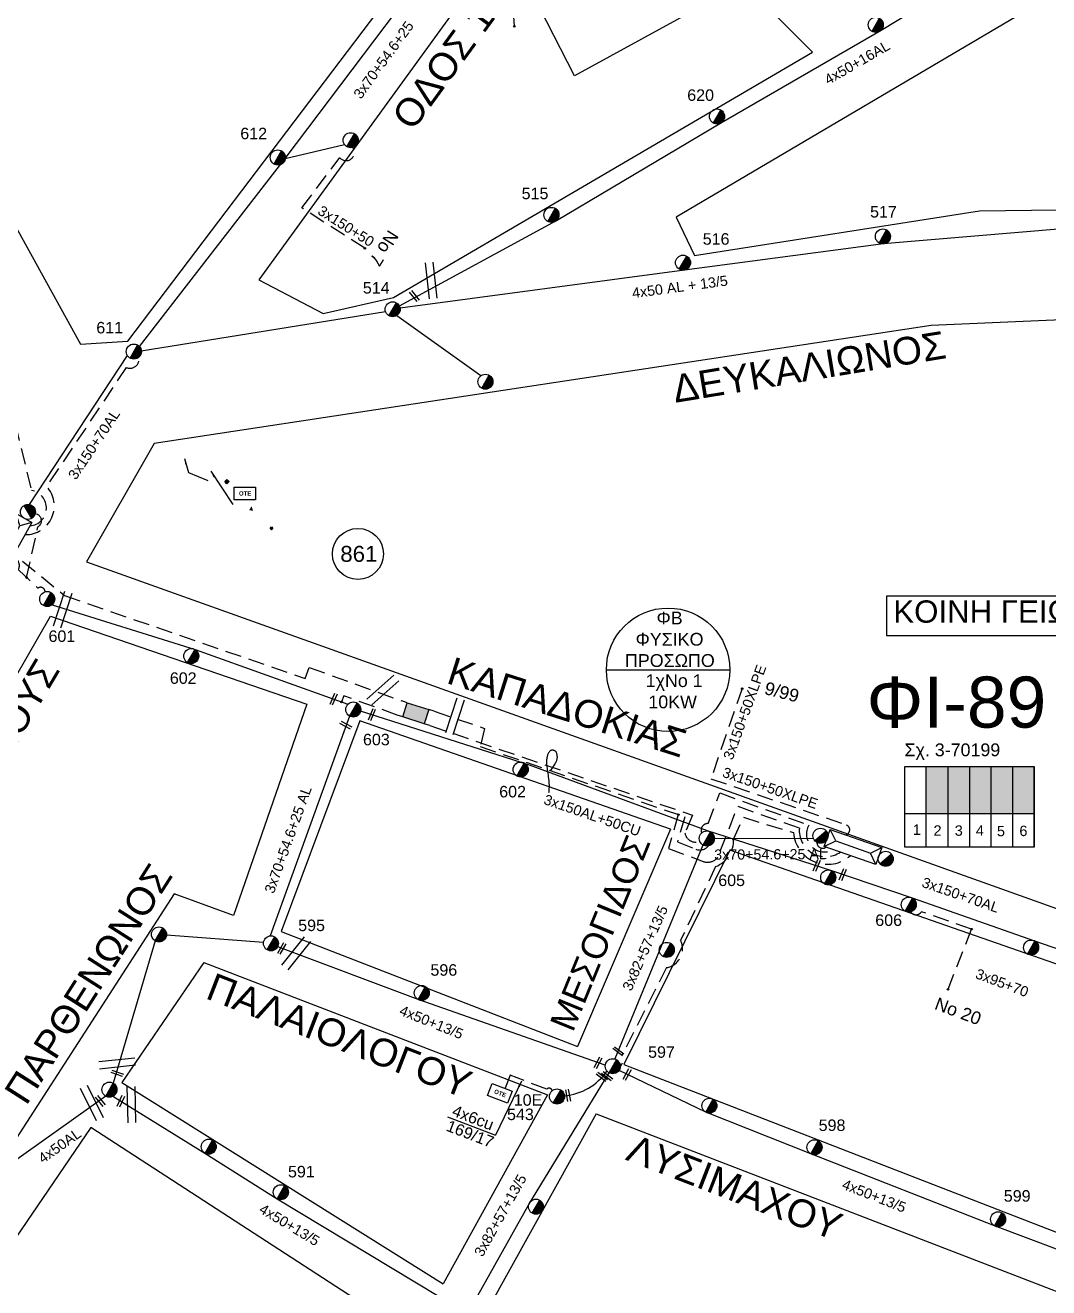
# Model space of a CAD drawing. Header units: millimetres. Extents: x 1421 to 7547, y 822 to 1863.
# Drawn here: x 7033.7 to 7194.1, y 1110.9 to 1308.7 of the extents above; entities that cross this region are included whole.
import ezdxf
from ezdxf.enums import TextEntityAlignment as Align

# ---------------------------------------------------------------- set-up
doc = ezdxf.new("R2010")
doc.units = ezdxf.units.MM
doc.linetypes.add('DASHED', pattern=[19.05, 12.7, -6.35])
doc.layers.get('0').update_dxf_attribs({"lineweight": 30})
for name, color, linetype, lineweight in [('2x13', 7, 'Continuous', 30), ('3x150+50', 7, 'Continuous', 30), ('3x82+57+13_5', 7, 'Continuous', 30), ('3x95+70', 7, 'DASHED', 30), ('4x16CU', 7, 'Continuous', 30), ('4x50+13_5', 7, 'Continuous', 30), ('4x50+16_5', 7, 'Continuous', 30), ('Link Box 4 Διευθύνσεων', 7, 'Continuous', 30), ('Pillar OTE', 7, 'Continuous', 30), ('TEXT_ΚΑΛΩΔΙΩΝ', 7, 'Continuous', 30), ('Άγνωστα', 7, 'Continuous', 30), ('Άγνωστο εναέριο καλώδιο', 7, 'Continuous', 30), ('Άγνωστο Υπόγειο Καλώδιο', 7, 'DASHED', 30), ('Γυμνά εναέρια ΧΤ και ΦΟΠ (3Φ)   4x50+16AL', 7, 'Continuous', 30), ('Επιγραφές - Σχήματα', 7, 'Continuous', 30), ('Καλώδια ΧΤ   3x150+50CU', 7, 'DASHED', 30), ('Καλώδια ΧΤ   3x150+70AL', 7, 'DASHED', 30), ('Καλώδια ΧΤ   3x150AL+50CU', 7, 'DASHED', 30), ('Μηχανική τομή', 7, 'Continuous', 30), ('Στύλος ΦΜ', 7, 'Continuous', 30), ('Στύλος ΦΜ @ 1', 7, 'Continuous', 30), ('Συνδέσεις', 7, 'Continuous', 30), ('Συνεστραμμένα ΧΤ   3x70+54.6+25 AL', 7, 'SYN_LINE', 30), ('Τομή', 7, 'Continuous', 30), ('Υποσταθμός εναέριος 2 στύλων', 7, 'Continuous', 30), ('Υποσταθμός πόλεως', 7, 'Continuous', 30), ('Υπόβαθρο ΔΕΗ', 7, 'Continuous', 30), ('Υπόγεια Καλώδια Δικτύου ΧΤ  4x6', 7, 'DASHED', 30)]:
    doc.layers.add(name, color=color, linetype=linetype, lineweight=lineweight)
doc.layers.add('Υπόγεια καλώδια Παροχών ΧΤ   4x50AL', color=7, linetype='DASHED')
doc.styles.add('arial', font='arial.ttf')
doc.styles.get("Standard").update_dxf_attribs({"font": 'arial.ttf'})
doc.linetypes.add('SYN_LINE', pattern='A,0.5,-0.0001,["/\\/\\/\\/",Standard,S=0.1,R=0,X=0,Y=-0.05],-0.25', length=0.7501)
doc.dimstyles.new('ISO-25', dxfattribs={"dimtxt": 2.5, "dimasz": 2.5, "dimexe": 1.25, "dimexo": 0.625, "dimtad": 1, "dimtxsty": 'Standard', "dimcen": 2.5, "dimadec": 0, "dimazin": 0, "dimtfac": 1, "dimtmove": 0, "dimatfit": 3, "dimfxl": 1, "dimarcsym": 0})

# ---------------------------------------------------------------- blocks, each defined once
blk = doc.blocks.new('ΥΠΟΣΤΑΘΜΟΣ ΕΝΑΕΡΙΟΣ ΕΠΙ 2 ΣΤΥΛΩΝ')
at = {"layer": 'Υποσταθμός εναέριος 2 στύλων', "linetype": 'Continuous', "lineweight": -3}
for points in [[(-11.97, -2.11, 0.574793), (-8.45, -0.07, 0.268822), (-9.64, 1.98)], [(9.68, -2.15, 0.574793), (13.19, -0.1, 0.268822), (12.01, 1.95)]]:
    blk.add_hatch(color=256, dxfattribs=at).paths.add_polyline_path(points)
for p, q in [((-11.97, -2.11), (-9.64, 1.98)), ((9.68, -2.15), (12.01, 1.95))]:
    blk.add_line(p, q, dxfattribs=at)
for centre in [(-10.81, -0.07), (10.84, -0.1)]:
    blk.add_circle(centre, 2.36, dxfattribs=at)
at = {"layer": 'Υποσταθμός πόλεως', "linetype": 'Continuous', "lineweight": -3, "ltscale": 40}
blk.add_lwpolyline([(-8.57, 2.82), (8.57, 2.82), (8.57, -2.82), (-8.57, -2.82)], close=True, dxfattribs=at)
for points in [[(-5.75, 0), (-8.57, 2.82)], [(-8.57, -2.82), (-5.75, 0)], [(-5.75, 0), (5.75, 0)], [(5.75, 0), (8.57, 2.82)], [(8.57, -2.82), (5.75, 0)]]:
    blk.add_lwpolyline(points, dxfattribs=at)
at = {"layer": 'Υποσταθμός εναέριος 2 στύλων', "ltscale": 40, "flags": 1}
for tag, p in [('ΜΕΤΑΣΧΗΜΑΤΙΣΜΟΣ', (14.09, 2.51)), ('ΙΣΧΥΣ', (14.07, -0.28)), ('ΑΡΙΘΜΟΣ', (14.19, -3))]:
    blk.add_attdef(tag, p, '', height=1.8, dxfattribs=at)
blk = doc.blocks.new('ΥΠΑΡΧΩΝ ΤΣΙΜΕΝΤΕΝΙΟΣ ΣΤΥΛΟΣ')
at = {"layer": 'Στύλος ΦΜ'}
blk.add_hatch(color=7, dxfattribs=at).paths.add_polyline_path([(-1.29, -2.28, 0.574793), (2.62, 0, 0.268822), (1.3, 2.27)])
at = {"layer": 'Στύλος ΦΜ', "color": 7}
blk.add_line((-1.29, -2.28), (1.3, 2.27), dxfattribs=at)
blk.add_circle((0, 0), 2.62, dxfattribs=at)
at = {"layer": 'Στύλος ΦΜ', "flags": 4}
for tag, p in [('ΑΡΙΘΜΟΣ', (-4.68, 8.05)), ('ΤΥΠΟΣ', (-4.91, 3.03))]:
    blk.add_attdef(tag, p, '', height=4, dxfattribs=at)
blk = doc.blocks.new('ΤΟΜΗ')
at = {"layer": 'Τομή', "lineweight": -3, "ltscale": 40}
for p, q in [((-11.37, 1.1), (11.37, 1.1)), ((11.37, -3.57), (-11.37, -3.57))]:
    blk.add_line(p, q, dxfattribs=at)
blk = doc.blocks.new('LINK BOX 4 ΑΝΑΧΩΡΗΣΕΩΝ')
at = {"layer": 'Link Box 4 Διευθύνσεων', "lineweight": -3, "ltscale": 40}
blk.add_hatch(color=256, dxfattribs=at).paths.add_polyline_path([(-3.54, 0), (-3.54, -4.67), (3.54, -4.67), (3.54, 0)])
for p, q in [((-3.54, 0), (-5.33, 0)), ((5.33, 0), (3.54, 0)), ((-3.54, -4.67), (-5.33, -4.67)), ((5.33, -4.67), (3.54, -4.67))]:
    blk.add_line(p, q, dxfattribs=at)
blk.add_lwpolyline([(-3.54, -4.67), (-3.54, 0), (3.54, 0), (3.54, -4.67)], close=True, dxfattribs=at)
blk = doc.blocks.new('ΜΗΧΑΝΙΚΗ ΤΟΜΗ')
at = {"layer": 'Μηχανική τομή', "lineweight": -3, "ltscale": 40}
for p, q in [((-3.78, 1.15), (3.8, 1.15)), ((3.8, -0.4), (-3.78, -0.4))]:
    blk.add_line(p, q, dxfattribs=at)
blk = doc.blocks.new('_ΣΥΝΔΕΣΗ')
at = {"layer": 'Συνδέσεις', "linetype": 'SYN_LINE', "ltscale": 40}
blk.add_hatch(color=256, dxfattribs=at).paths.add_polyline_path([(0.5, -0.01, 1), (-0.5, -0.01, 1)])
at = {"layer": 'Συνδέσεις'}
blk.add_circle((0, -0.01), 0.5, dxfattribs=at)
blk = doc.blocks.new('PILLAR ΟΤΕ')
at = {"layer": 'Pillar OTE', "ltscale": 40}
blk.add_lwpolyline([(-3.31, 2.02), (3.39, 2.02), (3.39, -1.99), (-3.31, -1.99)], close=True, dxfattribs=at)
at = {"layer": 'Pillar OTE', "insert": (-1.81, 0.71), "char_height": 1.3575, "width": 109.961, "attachment_point": 1}
blk.add_mtext('{\\fArial|b1|i0|c161|p34;OTE}', dxfattribs=at)
blk = doc.blocks.new('TSONTA XT1')
at = {"ltscale": 40}
h = blk.add_hatch(color=256, dxfattribs=at)
h.dxf.hatch_style = 1
h.paths.add_polyline_path([(595.96, 2487.66), (597.07, 2488.77), (595.96, 2489.87), (594.85, 2488.77)])
blk.add_lwpolyline([(594.85, 2488.77), (595.96, 2489.87), (597.07, 2488.77), (595.96, 2487.66)], close=True, dxfattribs=at)

msp = doc.modelspace()

# ---------------------------------------------------------------- hatches: boundary and pattern name
at = {"layer": 'Pillar OTE', "ltscale": 40}
h = msp.add_hatch(color=256, dxfattribs=at)
h.dxf.hatch_style = 1
h.paths.add_polyline_path([(7069.42, 1232.66), (7069.18, 1233.35), (7068.8, 1232.71)])
at = {"layer": 'Καλώδια ΧΤ   3x150+50CU', "linetype": 'DASHED', "lineweight": -3, "ltscale": 0.2}
h = msp.add_hatch(color=2, dxfattribs=at)
h.dxf.hatch_style = 1
h.paths.add_polyline_path([(7174.86, 1185.21), (7178.3, 1185.2), (7178.3, 1192.57), (7174.86, 1192.57)])
h = msp.add_hatch(color=1, dxfattribs=at)
h.dxf.hatch_style = 1
h.paths.add_polyline_path([(7178.3, 1185.2), (7181.74, 1185.2), (7181.74, 1192.57), (7178.3, 1192.57)])
h = msp.add_hatch(color=30, dxfattribs=at)
h.dxf.hatch_style = 1
h.paths.add_polyline_path([(7185.04, 1192.57), (7181.74, 1192.57), (7181.74, 1185.2), (7185.04, 1185.2)])
h = msp.add_hatch(color=133, dxfattribs=at)
h.dxf.hatch_style = 1
h.paths.add_polyline_path([(7188.43, 1185.19), (7188.43, 1192.57), (7185.04, 1192.57), (7185.04, 1185.2)])
h = msp.add_hatch(color=85, dxfattribs=at)
h.dxf.hatch_style = 1
h.paths.add_polyline_path([(7191.82, 1192.57), (7188.43, 1192.57), (7188.43, 1185.19), (7191.82, 1185.19)])

# ---------------------------------------------------------------- linework, layer by layer
at = {"lineweight": -3, "ltscale": 0.2}
msp.add_line((7124.77, 1207.73), (7144.1, 1207.73), dxfattribs=at)
at = {"color": 30, "lineweight": -3, "ltscale": 0.2}
msp.add_lwpolyline([(7257.49, 1289.24), (7222.23, 1277.21), (7196.18, 1276.8), (7168.21, 1274.45), (7137.02, 1270.36), (7092.45, 1264.4)], dxfattribs=at)
at = {"lineweight": -3, "ltscale": 0.2}
msp.add_circle((7134.44, 1207.73), 9.67, dxfattribs=at)
at = {"layer": '2x13', "color": 30, "lineweight": -3, "ltscale": 0.2}
msp.add_lwpolyline([(7091.96, 1263.24), (7105.12, 1253.82)], dxfattribs=at)
at = {"layer": '3x150+50', "color": 30, "linetype": 'DASHED', "lineweight": -3, "ltscale": 0.2}
msp.add_lwpolyline([(7146.05, 1204.77), (7141.16, 1190.65), (7162.39, 1183.41, -0.759278), (7162.23, 1181.87, -2.725146)], format="xyb", dxfattribs=at)
at = {"layer": '3x82+57+13_5', "color": 1, "linetype": 'Continuous', "lineweight": -3, "ltscale": 0.2}
for points in [[(7126.17, 1146.81), (7139.93, 1180.28)], [(7103.89, 1108.37), (7112.61, 1123.92), (7125.19, 1144.58)]]:
    msp.add_lwpolyline(points, dxfattribs=at)
at = {"layer": '3x95+70', "color": 2, "lineweight": -3, "ltscale": 0.2}
msp.add_lwpolyline([(7178.3, 1157.66), (7182, 1167.08)], dxfattribs=at)
at = {"layer": '4x16CU', "color": 6, "linetype": 'SYN_LINE', "lineweight": -3, "ltscale": 20}
msp.add_lwpolyline([(7108.67, 1332.47), (7110.35, 1308.55)], dxfattribs=at)
at = {"layer": '4x50+13_5', "color": 1, "lineweight": -3, "ltscale": 0.2}
msp.add_lwpolyline([(7124.6, 1145.76), (7095.27, 1156.06), (7073.28, 1164.34)], dxfattribs=at)
at = {"layer": '4x50+13_5', "color": 85, "lineweight": -3, "ltscale": 0.2}
for points in [[(7215.56, 1109.34), (7185.57, 1120.6), (7156.8, 1131.88), (7140.33, 1138.39), (7126.67, 1144.97)], [(7047.45, 1140.89), (7061.88, 1131.98), (7073.19, 1124.84), (7102.13, 1107.41)]]:
    msp.add_lwpolyline(points, dxfattribs=at)
at = {"layer": '4x50+16_5', "color": 30, "lineweight": -3, "ltscale": 0.2}
msp.add_lwpolyline([(7051.91, 1257.72), (7090.17, 1263.84)], dxfattribs=at)
at = {"layer": '4x50+16_5', "color": 5, "lineweight": -3, "ltscale": 0.2}
msp.add_lwpolyline([(7046.34, 1140.91), (7031.13, 1130.09)], dxfattribs=at)
at = {"layer": 'Pillar OTE', "lineweight": -3, "ltscale": 40}
for points in [[(7171.53, 1179.93), (7171.54, 1192.57), (7191.82, 1192.57), (7191.82, 1179.91), (7171.53, 1179.93)], [(7174.86, 1179.92), (7174.86, 1192.57)], [(7178.3, 1179.92), (7178.3, 1192.57)], [(7181.74, 1179.92), (7181.74, 1192.57)], [(7185.04, 1179.91), (7185.04, 1192.57)], [(7188.43, 1179.91), (7188.43, 1192.57)], [(7191.82, 1179.91), (7191.82, 1192.57)], [(7171.54, 1185.21), (7191.82, 1185.19)]]:
    msp.add_lwpolyline(points, dxfattribs=at)
at = {"layer": 'Άγνωστα', "lineweight": -3}
msp.add_lwpolyline([(7116.01, 1191.91), (7116.39, 1192.39), (7116.67, 1192.81), (7116.87, 1193.18), (7116.99, 1193.5), (7117.06, 1193.78), (7117.09, 1194.01), (7117.08, 1194.21), (7117.06, 1194.38), (7117.03, 1194.51), (7117.01, 1194.63), (7116.97, 1194.72), (7116.94, 1194.8), (7116.9, 1194.86), (7116.85, 1194.91), (7116.8, 1194.95), (7116.74, 1194.99), (7116.68, 1195.02), (7116.61, 1195.06), (7116.54, 1195.08), (7116.47, 1195.11), (7116.39, 1195.12), (7116.32, 1195.13), (7116.24, 1195.13), (7116.17, 1195.12), (7116.11, 1195.1), (7116.04, 1195.06), (7115.98, 1195.02), (7115.92, 1194.97), (7115.86, 1194.91), (7115.81, 1194.84), (7115.76, 1194.77), (7115.71, 1194.69), (7115.66, 1194.6), (7115.62, 1194.5), (7115.57, 1194.4), (7115.54, 1194.29), (7115.5, 1194.18), (7115.47, 1194.06), (7115.44, 1193.93), (7115.42, 1193.79), (7115.41, 1193.64), (7115.4, 1193.49), (7115.39, 1193.32), (7115.4, 1193.15), (7115.4, 1192.96), (7115.42, 1192.75), (7115.44, 1192.53), (7115.47, 1192.3), (7115.5, 1192.04), (7115.54, 1191.78), (7115.58, 1191.5), (7115.63, 1191.22), (7115.67, 1190.94), (7115.71, 1190.66), (7115.74, 1190.39), (7115.76, 1190.13), (7115.78, 1189.89), (7115.79, 1189.67), (7115.79, 1189.46), (7115.79, 1189.28), (7115.78, 1189.11), (7115.77, 1188.97), (7115.76, 1188.84), (7115.75, 1188.74), (7115.75, 1188.66), (7115.74, 1188.59), (7115.74, 1188.55), (7115.74, 1188.52), (7115.73, 1188.5), (7115.73, 1188.49), (7115.73, 1188.49), (7115.73, 1188.48), (7115.73, 1188.48), (7115.73, 1188.48), (7115.73, 1188.48), (7115.73, 1188.48), (7115.73, 1188.48), (7115.73, 1188.48), (7115.73, 1188.48), (7115.73, 1188.48)], dxfattribs=at)
at = {"layer": 'Άγνωστο εναέριο καλώδιο', "color": 62, "linetype": 'SYN_LINE', "lineweight": -3, "ltscale": 12}
msp.add_lwpolyline([(7074.47, 1287.84), (7083.75, 1290.02)], dxfattribs=at)
at = {"layer": 'Άγνωστο εναέριο καλώδιο', "color": 133, "lineweight": -3, "ltscale": 0.2}
for points in [[(7037.95, 1217.92), (7060.33, 1210.9), (7084.28, 1202.32)], [(7054.1, 1165.23), (7047.51, 1142.96)], [(7071.05, 1164.97), (7055.85, 1166.13)]]:
    msp.add_lwpolyline(points, dxfattribs=at)
at = {"layer": 'Άγνωστο Υπόγειο Καλώδιο', "color": 85, "lineweight": -3, "ltscale": 0.2}
msp.add_lwpolyline([(7029.39, 1254.79, -0.55569), (7030.37, 1253.5), (7034.71, 1235.8, -0.889162), (7034.47, 1230.28)], format="xyb", dxfattribs=at)
at = {"layer": 'Άγνωστο Υπόγειο Καλώδιο', "color": 62, "lineweight": -3, "ltscale": 0.2}
for points in [[(7033.93, 1222.17), (7035.71, 1230.11, 0.731817), (7035.28, 1232.16, 9.995236)], [(7031.75, 1225.44, -0.470506), (7032.65, 1223.39), (7035.7, 1220.5, -0.636618), (7036.83, 1219.93, -52.986127)]]:
    msp.add_lwpolyline(points, format="xyb", dxfattribs=at)
at = {"layer": 'Άγνωστο Υπόγειο Καλώδιο', "color": 85, "lineweight": -3, "ltscale": 0.2}
msp.add_lwpolyline([(7033.3, 1224.74), (7039.9, 1219.35), (7077.58, 1206.37), (7078.22, 1208.09), (7092.73, 1202.84)], dxfattribs=at)
at = {"layer": 'Γυμνά εναέρια ΧΤ και ΦΟΠ (3Φ)   4x50+16AL', "color": 1, "lineweight": -3, "ltscale": 0.2}
msp.add_lwpolyline([(7092.34, 1264.75), (7116.96, 1278.13), (7142.83, 1293.49), (7167.8, 1307.95), (7195.31, 1324.61), (7211.37, 1334.26), (7229.86, 1344.49), (7247.98, 1354.62)], dxfattribs=at)
at = {"layer": 'Γυμνά εναέρια ΧΤ και ΦΟΠ (3Φ)   4x50+16AL', "color": 2, "lineweight": -3, "ltscale": 0.2}
msp.add_lwpolyline([(7260.7, 1141), (7235.53, 1149.81), (7221.54, 1154.73), (7205.19, 1160.63), (7191.91, 1165.22), (7172.74, 1171.95), (7160.12, 1176.22), (7140.61, 1182.47), (7112.75, 1192.78), (7086.27, 1201.26)], dxfattribs=at)
at = {"layer": 'Επιγραφές - Σχήματα', "color": 190, "lineweight": -3}
msp.add_lwpolyline([(7168.64, 1213.1), (7204.16, 1213.1), (7204.16, 1219.28), (7168.64, 1219.28)], close=True, dxfattribs=at)
at = {"layer": 'Καλώδια ΧΤ   3x150+50CU', "color": 62, "lineweight": -3, "ltscale": 0.2}
msp.add_lwpolyline([(7086.93, 1273.77), (7077.08, 1280.09), (7082.99, 1287.98, 0.984257), (7085.02, 1289.57, -5.953244)], format="xyb", dxfattribs=at)
at = {"layer": 'Καλώδια ΧΤ   3x150+50CU', "color": 2, "linetype": 'DASHED', "lineweight": -3, "ltscale": 0.2}
msp.add_arc((7158.66, 1180.65), 0.895, 177.758, 308.6328, dxfattribs=at)
at = {"layer": 'Καλώδια ΧΤ   3x150+70AL', "color": 30, "lineweight": -3, "ltscale": 0.2}
msp.add_lwpolyline([(7051.51, 1256.69, -0.624689), (7049.55, 1255.1), (7037.08, 1236.46, -0.661705), (7033.7, 1228.9, 20.093194)], format="xyb", dxfattribs=at)
at = {"layer": 'Καλώδια ΧΤ   3x150+70AL', "color": 2, "lineweight": -3, "ltscale": 0.2}
msp.add_lwpolyline([(7182, 1167.08), (7174.12, 1169.81, -0.553471), (7172.45, 1169.79, 4.936162)], format="xyb", dxfattribs=at)
at = {"layer": 'Καλώδια ΧΤ   3x150AL+50CU', "color": 133, "lineweight": -3, "ltscale": 0.2}
for points in [[(7092.02, 1200.62), (7083.65, 1203.64), (7083.28, 1202.68)], [(7097.09, 1199), (7138.25, 1184.95), (7137.08, 1182.2)]]:
    msp.add_lwpolyline(points, dxfattribs=at)
at = {"layer": 'Καλώδια ΧΤ   3x150AL+50CU', "color": 1, "lineweight": -3, "ltscale": 0.2}
for points in [[(7097.8, 1201.22), (7105.7, 1198.55), (7104.99, 1195.71), (7137.07, 1184.68), (7135.9, 1180.78), (7138.78, 1179.61, 0.339226), (7140.75, 1180.15, 2.947891)], [(7136.04, 1185.03), (7134.48, 1179.73), (7139.96, 1177.69, 0.483648), (7142.59, 1179.28), (7145.37, 1186.33), (7155.01, 1182.93, 0.638899), (7161.43, 1179.17)]]:
    msp.add_lwpolyline(points, format="xyb", dxfattribs=at)
at = {"layer": 'Καλώδια ΧΤ   3x150AL+50CU', "color": 133, "lineweight": -3, "ltscale": 0.2}
msp.add_lwpolyline([(7140.73, 1183.63), (7142.53, 1188.42), (7156.48, 1183.39, 0.758777), (7160.34, 1179.55)], format="xyb", dxfattribs=at)
at = {"layer": 'Καλώδια ΧΤ   3x150AL+50CU', "color": 85, "lineweight": -3, "ltscale": 0.2}
msp.add_lwpolyline([(7144.71, 1181.16), (7146.23, 1184.61), (7154.09, 1182.21)], dxfattribs=at)
msp.add_lwpolyline([(7144.71, 1181.16, -0.314206), (7141.89, 1176.89), (7136.41, 1165.34, -0.498011), (7134.21, 1161.06), (7127.21, 1147.29, -0.620974), (7125.31, 1144.99, -2.727185)], format="xyb", dxfattribs=at)
at = {"layer": 'Καλώδια ΧΤ   3x150AL+50CU', "color": 133, "lineweight": -3, "ltscale": 0.2}
for centre, radius, start, end in [((7140.66, 1182.58), 1.05, 86.1639, 203.9584), ((7138.76, 1182.42), 1.7, 187.622, 292.8468)]:
    msp.add_arc(centre, radius, start, end, dxfattribs=at)
at = {"layer": 'Καλώδια ΧΤ   3x150AL+50CU', "color": 85, "lineweight": -3, "ltscale": 0.2}
msp.add_arc((7159.43, 1182.6), 5.36, 184.2206, 311.8885, dxfattribs=at)
at = {"layer": 'Συνεστραμμένα ΧΤ   3x70+54.6+25 AL', "color": 62, "linetype": 'SYN_LINE', "lineweight": -3, "ltscale": 20}
msp.add_lwpolyline([(7051.62, 1258.37), (7074.47, 1287.84), (7095.45, 1315.68), (7107.47, 1332.44)], dxfattribs=at)
at = {"layer": 'Συνεστραμμένα ΧΤ   3x70+54.6+25 AL', "color": 62, "linetype": 'SYN_LINE', "lineweight": -3, "ltscale": 10}
msp.add_lwpolyline([(7034.41, 1233.61), (7049.74, 1256.96)], dxfattribs=at)
at = {"layer": 'Συνεστραμμένα ΧΤ   3x70+54.6+25 AL', "color": 133, "lineweight": -3, "ltscale": 20}
msp.add_lwpolyline([(7084.54, 1200.47), (7072.12, 1166.03)], dxfattribs=at)
at = {"layer": 'Συνεστραμμένα ΧΤ   3x70+54.6+25 AL', "color": 2, "lineweight": -3, "ltscale": 20}
msp.add_lwpolyline([(7141.69, 1181.27), (7157.2, 1181.35)], dxfattribs=at)
at = {"layer": 'Συνεστραμμένα ΧΤ   3x70+54.6+25 AL', "color": 1, "linetype": 'SYN_LINE', "lineweight": -2, "ltscale": 10}
msp.add_arc((7117.33, 1150.12), 9.2, 275.5268, 325.0146, dxfattribs=at)
at = {"layer": 'Υπόβαθρο ΔΕΗ', "lineweight": -3, "ltscale": 0.2}
for points in [[(7135.73, 1278.65), (7138.6, 1272.64), (7183.25, 1279.62), (7223.88, 1280.16), (7286.05, 1316.9), (7265.37, 1355.15), (7135.73, 1278.65)], [(7157.07, 1304.48), (7146.29, 1315.36), (7119.77, 1300.78), (7108.89, 1322.03), (7070.32, 1268.81), (7080.42, 1263.56), (7091.44, 1266.04), (7157.07, 1304.48)], [(7249.04, 1264.85), (7175.67, 1261.66), (7053.94, 1243.2), (7043.32, 1224.65), (7264.1, 1145.71), (7273.71, 1144.48), (7348.55, 1238.4)], [(7077.86, 1202.34), (7066.36, 1169.2), (7057.08, 1172.64), (7018.85, 1113.5), (6988.26, 1130.12), (7037.66, 1216.1), (7077.86, 1202.34)], [(7086.14, 1199.72), (7073.84, 1166.71)], [(7134.83, 1182.73), (7086.14, 1199.72)], [(7134.83, 1182.73), (7120.25, 1148.7)], [(7144.11, 1179.48), (7127.5, 1145.89)], [(7262.12, 1133.14), (7260.61, 1138.82), (7144.11, 1179.48)], [(7073.84, 1166.71), (7120.25, 1148.7)], [(7061.7, 1161.86), (7048.84, 1143.06)], [(7061.7, 1161.86), (7115.56, 1141.1)], [(7127.5, 1145.89), (7217.49, 1110.97), (7262.12, 1133.14)], [(7048.84, 1143.06), (7099.18, 1111.52)], [(7115.56, 1141.1), (7099.18, 1111.52)], [(7099.89, 1137.68), (7107.39, 1134.78)], [(7123.15, 1138.17), (7106.19, 1107.54)], [(7123.15, 1138.17), (7199.43, 1108.75)], [(7044.02, 1136), (7025.57, 1109.01)], [(7094.14, 1103.47), (7044.02, 1136)]]:
    msp.add_lwpolyline(points, dxfattribs=at)
msp.add_lwpolyline([(7042.36, 1258.75), (7049.79, 1259.21), (7106.84, 1334.45), (7099.4, 1350.85), (7015.68, 1307.06)], close=True, dxfattribs=at)
at = {"layer": 'Υπόβαθρο ΔΕΗ', "lineweight": -3}
msp.add_circle((7085.85, 1225.88), 4, dxfattribs=at)
at = {"layer": 'Υπόγεια Καλώδια Δικτύου ΧΤ  4x6', "color": 1, "linetype": 'DASHED', "lineweight": -2, "ltscale": 0.2}
msp.add_lwpolyline([(7116.27, 1141.75, 0.650063), (7115.43, 1142.01), (7109.69, 1144.22), (7108.89, 1142.17)], format="xyb", dxfattribs=at)

# ---------------------------------------------------------------- block references
at = {"layer": 'Link Box 4 Διευθύνσεων', "lineweight": -3, "xscale": 0.4999999999999995, "yscale": 0.4999999999999995, "zscale": 0.4999999999999995, "rotation": 342.3319178503409}
msp.add_blockref('LINK BOX 4 ΑΝΑΧΩΡΗΣΕΩΝ', (7095.26, 1202.03), dxfattribs=at)
at = {"layer": 'Pillar OTE', "xscale": 0.5, "yscale": 0.5, "zscale": 0.5}
msp.add_blockref('PILLAR ΟΤΕ', (7068.11, 1235.34), dxfattribs=at)
at = {"layer": 'Μηχανική τομή', "lineweight": -3}
for p, xscale, yscale, zscale, rotation in [((7094.6, 1266.21), 0.249999999999919, 0.249999999999919, 0.249999999999919, 308.5444850714513), ((7081.94, 1203.16), 0.249999999999919, 0.249999999999919, 0.249999999999919, 247.1408101932724), ((7087.94, 1200.73), 0.249999999999919, 0.249999999999919, 0.249999999999919, 247.1408101932724), ((7083.9, 1198.97), 0.249999999999919, 0.249999999999919, 0.249999999999919, 331.796360454548), ((7157.63, 1177.08), 0.249999999999919, 0.249999999999919, 0.249999999999919, 247.1408101932724), ((7161.69, 1175.66), 0.249999999999919, 0.249999999999919, 0.249999999999919, 247.1408101932724), ((7073.84, 1164.12), 0.2499999999999187, 0.2499999999999187, 0.2499999999999187, 239.9777540168544), ((7126.6, 1147.87), 0.2499999999999188, 0.2499999999999188, 0.2499999999999188, 322.8897337958957), ((7123.38, 1146.19), 0.2499999999999187, 0.2499999999999187, 0.2499999999999187, 241.5774528359364), ((7048.17, 1144.6), 0.249999999999919, 0.249999999999919, 0.249999999999919, 160.3880681615614), ((7124, 1143.87), 0.2499999999999188, 0.2499999999999188, 0.2499999999999188, 322.8897337958957), ((7124.83, 1143.99), 0.2499999999999188, 0.2499999999999188, 0.2499999999999188, 322.8897337958957), ((7127.93, 1144.36), 0.2499999999999187, 0.2499999999999187, 0.2499999999999187, 241.5774528359364), ((7118.68, 1141.02), 0.2499999999999188, 0.2499999999999188, 0.2499999999999188, 280.6608459913759), ((7045.55, 1140.23), 0.249999999999919, 0.249999999999919, 0.249999999999919, 129.281348770932), ((7048.63, 1140.15), 0.2499999999999189, 0.2499999999999189, 0.2499999999999189, 245.2949451553745)]:
    msp.add_blockref('ΜΗΧΑΝΙΚΗ ΤΟΜΗ', p, dxfattribs=dict(at, xscale=xscale, yscale=yscale, zscale=zscale, rotation=rotation))
at = {"layer": 'Στύλος ΦΜ @ 1', "lineweight": -3, "ltscale": 40}
ref = msp.add_blockref('ΥΠΑΡΧΩΝ ΤΣΙΜΕΝΤΕΝΙΟΣ ΣΤΥΛΟΣ', (7166.98, 1308.79), dxfattribs=dict(at, xscale=0.4499999999998181, yscale=0.4499999999998181, zscale=0.4499999999998181))
ref.add_attrib('ΤΥΠΟΣ', '621', (7167, 1313.99), dxfattribs={"layer": 'Στύλος ΦΜ', "height": 1.8, "flags": 4})
ref = msp.add_blockref('ΥΠΑΡΧΩΝ ΤΣΙΜΕΝΤΕΝΙΟΣ ΣΤΥΛΟΣ', (7142.11, 1294.42), dxfattribs=dict(at, xscale=0.4499999999998181, yscale=0.4499999999998181, zscale=0.4499999999998181))
ref.add_attrib('ΤΥΠΟΣ', '620', (7137.44, 1296.87), dxfattribs={"layer": 'Στύλος ΦΜ', "height": 1.8, "flags": 4})
ref = msp.add_blockref('ΥΠΑΡΧΩΝ ΤΣΙΜΕΝΤΕΝΙΟΣ ΣΤΥΛΟΣ', (7073.3, 1288), dxfattribs=dict(at, xscale=0.4499999999998181, yscale=0.4499999999998181, zscale=0.4499999999998181))
ref.add_attrib('ΤΥΠΟΣ', '612', (7067.42, 1290.85), dxfattribs={"layer": 'Στύλος ΦΜ', "height": 1.8, "flags": 4})
at = {"layer": 'Στύλος ΦΜ @ 1', "lineweight": -3, "ltscale": 40, "xscale": 0.4499999999998181, "yscale": 0.4499999999998181, "zscale": 0.4499999999998181}
for p in [(7084.71, 1290.7), (7105.82, 1252.86), (7159.53, 1175.19), (7054.68, 1166.26), (7191.32, 1164.2), (7134.24, 1163.84), (7046.92, 1141.94), (7140.91, 1139.42), (7062.47, 1133), (7113.74, 1123.6)]:
    msp.add_blockref('ΥΠΑΡΧΩΝ ΤΣΙΜΕΝΤΕΝΙΟΣ ΣΤΥΛΟΣ', p, dxfattribs=at)
at = {"layer": 'Στύλος ΦΜ @ 1', "lineweight": -3, "ltscale": 40}
ref = msp.add_blockref('ΥΠΑΡΧΩΝ ΤΣΙΜΕΝΤΕΝΙΟΣ ΣΤΥΛΟΣ', (7116.17, 1279), dxfattribs=dict(at, xscale=0.4499999999998181, yscale=0.4499999999998181, zscale=0.4499999999998181))
ref.add_attrib('ΤΥΠΟΣ', '515', (7111.5, 1281.46), dxfattribs={"layer": 'Στύλος ΦΜ', "height": 1.8, "flags": 4})
ref = msp.add_blockref('ΥΠΑΡΧΩΝ ΤΣΙΜΕΝΤΕΝΙΟΣ ΣΤΥΛΟΣ', (7168.1, 1275.62), dxfattribs=dict(at, xscale=0.4499999999998181, yscale=0.4499999999998181, zscale=0.4499999999998181))
ref.add_attrib('ΤΥΠΟΣ', '517', (7166.09, 1278.59), dxfattribs={"layer": 'Στύλος ΦΜ', "height": 1.8, "flags": 4})
ref = msp.add_blockref('ΥΠΑΡΧΩΝ ΤΣΙΜΕΝΤΕΝΙΟΣ ΣΤΥΛΟΣ', (7136.78, 1271.51), dxfattribs=dict(at, xscale=0.4499999999998181, yscale=0.4499999999998181, zscale=0.4499999999998181))
ref.add_attrib('ΤΥΠΟΣ', '516', (7139.87, 1274.33), dxfattribs={"layer": 'Στύλος ΦΜ', "height": 1.8, "flags": 4})
ref = msp.add_blockref('ΥΠΑΡΧΩΝ ΤΣΙΜΕΝΤΕΝΙΟΣ ΣΤΥΛΟΣ', (7091.29, 1264.21), dxfattribs=dict(at, xscale=0.4499999999998181, yscale=0.4499999999998181, zscale=0.4499999999998181))
ref.add_attrib('ΤΥΠΟΣ', '514', (7086.62, 1266.67), dxfattribs={"layer": 'Στύλος ΦΜ', "height": 1.8, "flags": 4})
ref = msp.add_blockref('ΥΠΑΡΧΩΝ ΤΣΙΜΕΝΤΕΝΙΟΣ ΣΤΥΛΟΣ', (7050.74, 1257.58), dxfattribs=dict(at, xscale=0.4499999999998181, yscale=0.4499999999998181, zscale=0.4499999999998181))
ref.add_attrib('ΤΥΠΟΣ', '611', (7044.86, 1260.43), dxfattribs={"layer": 'Στύλος ΦΜ', "height": 1.8, "flags": 4})
ref = msp.add_blockref('ΥΠΑΡΧΩΝ ΤΣΙΜΕΝΤΕΝΙΟΣ ΣΤΥΛΟΣ', (7037.17, 1218.81), dxfattribs=dict(at, xscale=0.4499999999998181, yscale=0.4499999999998181, zscale=0.4499999999998181))
ref.add_attrib('ΤΥΠΟΣ', '601', (7037.37, 1212.09), dxfattribs={"layer": 'Στύλος ΦΜ', "height": 1.8, "flags": 4})
ref = msp.add_blockref('ΥΠΑΡΧΩΝ ΤΣΙΜΕΝΤΕΝΙΟΣ ΣΤΥΛΟΣ', (7059.74, 1209.88), dxfattribs=dict(at, xscale=0.4499999999998181, yscale=0.4499999999998181, zscale=0.4499999999998181))
ref.add_attrib('ΤΥΠΟΣ', '602', (7056.38, 1205.52), dxfattribs={"layer": 'Στύλος ΦΜ', "height": 1.8, "flags": 4})
ref = msp.add_blockref('ΥΠΑΡΧΩΝ ΤΣΙΜΕΝΤΕΝΙΟΣ ΣΤΥΛΟΣ', (7085.12, 1201.5), dxfattribs=dict(at, xscale=0.4499999999998181, yscale=0.4499999999998181, zscale=0.4499999999998181))
ref.add_attrib('ΤΥΠΟΣ', '603', (7086.64, 1195.89), dxfattribs={"layer": 'Στύλος ΦΜ', "height": 1.8, "flags": 4})
ref = msp.add_blockref('ΥΠΑΡΧΩΝ ΤΣΙΜΕΝΤΕΝΙΟΣ ΣΤΥΛΟΣ', (7111.34, 1192.09), dxfattribs=dict(at, xscale=0.4499999999998181, yscale=0.4499999999998181, zscale=0.4499999999998181))
ref.add_attrib('ΤΥΠΟΣ', '602', (7107.98, 1187.73), dxfattribs={"layer": 'Στύλος ΦΜ', "height": 1.8, "flags": 4})
ref = msp.add_blockref('ΥΠΑΡΧΩΝ ΤΣΙΜΕΝΤΕΝΙΟΣ ΣΤΥΛΟΣ', (7140.51, 1181.3), dxfattribs=dict(at, xscale=0.4499999999998181, yscale=0.4499999999998181, zscale=0.4499999999998181))
ref.add_attrib('ΤΥΠΟΣ', '605', (7142.3, 1173.84), dxfattribs={"layer": 'Στύλος ΦΜ', "height": 1.8, "flags": 4})
ref = msp.add_blockref('ΥΠΑΡΧΩΝ ΤΣΙΜΕΝΤΕΝΙΟΣ ΣΤΥΛΟΣ', (7172.15, 1170.93), dxfattribs=dict(at, xscale=0.4499999999998181, yscale=0.4499999999998181, zscale=0.4499999999998181))
ref.add_attrib('ΤΥΠΟΣ', '606', (7166.9, 1167.59), dxfattribs={"layer": 'Στύλος ΦΜ', "height": 1.8, "flags": 4})
ref = msp.add_blockref('ΥΠΑΡΧΩΝ ΤΣΙΜΕΝΤΕΝΙΟΣ ΣΤΥΛΟΣ', (7072.22, 1164.86), dxfattribs=dict(at, xscale=0.4499999999998181, yscale=0.4499999999998181, zscale=0.4499999999998181))
ref.add_attrib('ΤΥΠΟΣ', '595', (7076.49, 1166.78), dxfattribs={"layer": 'Στύλος ΦΜ', "height": 1.8, "flags": 4})
ref = msp.add_blockref('ΥΠΑΡΧΩΝ ΤΣΙΜΕΝΤΕΝΙΟΣ ΣΤΥΛΟΣ', (7095.85, 1157.08), dxfattribs=dict(at, xscale=0.4499999999998181, yscale=0.4499999999998181, zscale=0.4499999999998181))
ref.add_attrib('ΤΥΠΟΣ', '596', (7097.21, 1159.79), dxfattribs={"layer": 'Στύλος ΦΜ', "height": 1.8, "flags": 4})
ref = msp.add_blockref('ΥΠΑΡΧΩΝ ΤΣΙΜΕΝΤΕΝΙΟΣ ΣΤΥΛΟΣ', (7125.77, 1145.61), dxfattribs=dict(at, xscale=0.4499999999998181, yscale=0.4499999999998181, zscale=0.4499999999998181))
ref.add_attrib('ΤΥΠΟΣ', '597', (7131.31, 1146.93), dxfattribs={"layer": 'Στύλος ΦΜ', "height": 1.8, "flags": 4})
ref = msp.add_blockref('ΥΠΑΡΧΩΝ ΤΣΙΜΕΝΤΕΝΙΟΣ ΣΤΥΛΟΣ', (7117.04, 1140.86), dxfattribs=dict(at, xscale=0.4499999999998181, yscale=0.4499999999998181, zscale=0.4499999999998181))
ref.add_attrib('ΤΥΠΟΣ', '543', (7109.21, 1137.17), dxfattribs={"layer": 'Στύλος ΦΜ', "height": 1.8, "flags": 4})
ref.add_attrib('ΑΡΙΘΜΟΣ', '10Ε', (7110.26, 1139.42), dxfattribs={"layer": 'Στύλος ΦΜ', "height": 1.8, "flags": 4})
ref = msp.add_blockref('ΥΠΑΡΧΩΝ ΤΣΙΜΕΝΤΕΝΙΟΣ ΣΤΥΛΟΣ', (7157.38, 1132.9), dxfattribs=dict(at, xscale=0.4499999999998181, yscale=0.4499999999998181, zscale=0.4499999999998181))
ref.add_attrib('ΤΥΠΟΣ', '598', (7158.03, 1135.46), dxfattribs={"layer": 'Στύλος ΦΜ', "height": 1.8, "flags": 4})
ref = msp.add_blockref('ΥΠΑΡΧΩΝ ΤΣΙΜΕΝΤΕΝΙΟΣ ΣΤΥΛΟΣ', (7073.77, 1125.86), dxfattribs=dict(at, xscale=0.4499999999998181, yscale=0.4499999999998181, zscale=0.4499999999998181))
ref.add_attrib('ΤΥΠΟΣ', '591', (7074.89, 1128.19), dxfattribs={"layer": 'Στύλος ΦΜ', "height": 1.8, "flags": 4})
ref = msp.add_blockref('ΥΠΑΡΧΩΝ ΤΣΙΜΕΝΤΕΝΙΟΣ ΣΤΥΛΟΣ', (7186.15, 1121.62), dxfattribs=dict(at, xscale=0.4499999999998181, yscale=0.4499999999998181, zscale=0.4499999999998181))
ref.add_attrib('ΤΥΠΟΣ', '599', (7187.04, 1124.39), dxfattribs={"layer": 'Στύλος ΦΜ', "height": 1.8, "flags": 4})
at = {"layer": 'Συνδέσεις', "lineweight": -3, "xscale": 0.25, "yscale": 0.25, "zscale": 0.25}
for p in [(7110.35, 1308.55), (7086.93, 1273.77), (7033.94, 1222.17), (7146.05, 1204.78), (7083.28, 1202.68), (7136.04, 1185.04), (7144.71, 1181.16), (7182, 1167.08), (7178.3, 1157.66)]:
    msp.add_blockref('_ΣΥΝΔΕΣΗ', p, dxfattribs=at)
at = {"layer": 'Συνδέσεις'}
for p, xscale, yscale, zscale in [((6882.06, 471.87), 0.3075184835441075, 0.3075184835441075, 0.3075184835441075), ((6953.11, 732.13), 0.2, 0.2, 0.2)]:
    msp.add_blockref('TSONTA XT1', p, dxfattribs=dict(at, xscale=xscale, yscale=yscale, zscale=zscale))
at = {"layer": 'Τομή', "lineweight": -3}
for p, xscale, yscale, zscale, rotation in [((7097.64, 1268.75), 0.2499999999998872, 0.2499999999998872, 0.2499999999998872, 276.1524628562734), ((7039.87, 1217.05), 0.2499999999998872, 0.2499999999998872, 0.2499999999998872, 251.9197105036239), ((7089.95, 1204.33), 0.2499999999998872, 0.2499999999998872, 0.2499999999998872, 221.6922144037096), ((7101.35, 1200.33), 0.2499999999998872, 0.2499999999998872, 0.2499999999998872, 251.9197105036239), ((7076.42, 1163.1), 0.2499999999998871, 0.2499999999998871, 0.2499999999998871, 231.284597847024), ((7048.09, 1146.35), 0.2499999999998871, 0.2499999999998871, 0.2499999999998871, 5.993638458417264), ((7044.42, 1139.99), 0.2499999999998871, 0.2499999999998871, 0.2499999999998871, 296.3452327407), ((7050.66, 1139.6), 0.2499999999998871, 0.2499999999998871, 0.2499999999998871, 271.3242179504829)]:
    msp.add_blockref('ΤΟΜΗ', p, dxfattribs=dict(at, xscale=xscale, yscale=yscale, zscale=zscale, rotation=rotation))
at = {"layer": 'Υποσταθμός εναέριος 2 στύλων', "lineweight": -3, "xscale": 0.4999999999999998, "yscale": 0.4999999999999998, "zscale": 0.4999999999999998}
for p, rotation in [((7031.45, 1227.76), 60.66271226689057), ((7163.43, 1179.96), 340.6034314836473)]:
    msp.add_blockref('ΥΠΟΣΤΑΘΜΟΣ ΕΝΑΕΡΙΟΣ ΕΠΙ 2 ΣΤΥΛΩΝ', p, dxfattribs=dict(at, rotation=rotation))
at = {"layer": 'Υπόβαθρο ΔΕΗ', "lineweight": -3, "ltscale": 0.2, "xscale": 0.5, "yscale": 0.5, "zscale": 0.5, "rotation": 338.9125558789772}
msp.add_blockref('PILLAR ΟΤΕ', (7108.07, 1141.37), dxfattribs=at)

# ---------------------------------------------------------------- texts
at = {"lineweight": -3, "ltscale": 40, "char_height": 4, "attachment_point": 1, "style": 'arial'}
for s, insert, width, rotation in [('{\\H1.083x;ΟΔΟΣ 19η}', (7090.92, 1294.54), 73.0298, 53.9412), ('{\\H1.083x;ΔΕΥΚΑΛΙΩΝΟΣ}', (7134.84, 1253.82), 51.144, 9.357), ('{\\H1.083x;ΔΗΜΟΣΘΕΝΟΥΣ}', (7011.31, 1169.06), 51.144, 59.315), ('{\\H1.083x;ΚΑΠΑΔΟΚΙΑΣ}', (7100.85, 1209.82), 51.144, 342.324), ('ΜΕΣΟΓΙΔΟΣ', (7115.81, 1152.29), 51.144, 67.7663), ('{\\H1.083x;ΠΑΡΘΕΝΩΝΟΣ}', (7030.24, 1141.64), 51.144, 57.469), ('{\\H1.083x;ΠΑΛΑΙΟΛΟΓΟΥ}', (7063.36, 1160.34), 51.144, 338.8235), ('{\\H1.083x;ΛΥΣΙΜΑΧΟΥ}', (7129.17, 1135.04), 51.144, 338.8235)]:
    msp.add_mtext(s, dxfattribs=dict(at, insert=insert, width=width, rotation=rotation))
at = {"lineweight": -3, "ltscale": 30, "char_height": 1.63, "width": 11.2573, "attachment_point": 1}
for s, insert in [('1', (7172.78, 1183.49)), ('2', (7176.02, 1183.35)), ('3', (7179.35, 1183.35)), ('4', (7182.65, 1183.35)), ('5', (7185.96, 1183.27)), ('6', (7189.48, 1183.3))]:
    msp.add_mtext(s, dxfattribs=dict(at, insert=insert))
at = {"layer": 'TEXT_ΚΑΛΩΔΙΩΝ', "lineweight": -3, "ltscale": 0.2}
for s, rotation, p in [('3x70+54.6+25', 54.1365, (7089.86, 1303.29)), ('4x50+16AL', 30.0753, (7164.05, 1302.88)), ('3x150+50', 327.5274, (7083.99, 1277.25)), ('4x50 AL + 13/5', 7.6105, (7136.29, 1267.74)), ('3x150+70AL', 56.2268, (7044.5, 1243.05)), ('3x150+50XLPE', 70.0323, (7146.45, 1201.08)), ('3x150+50XLPE', 340.8599, (7150.44, 1189.2)), ('3x70+54.6+25 AL', 70.1747, (7074.9, 1181.12)), ('3x150AL+50CU', 341.0235, (7122.57, 1184.92)), ('3x70+54.6+25 AL', 0.2721, (7150.49, 1178.81)), ('3x150+70AL', 340.8599, (7180.28, 1172.44)), ('3x82+57+13/5', 66.05, (7130.84, 1164.12)), ('3x95+70', 339.3102, (7186.77, 1158.68)), ('4x50+13/5', 338.0911, (7097.37, 1152.51)), ('4x50AL', 35.4373, (7039.11, 1133.15)), ('3x82+57+13/5', 60.7753, (7108.16, 1122.24)), ('4x50+13/5', 338.5858, (7166.73, 1125.3)), ('4x50+13/5', 328.9397, (7075.12, 1120.76))]:
    msp.add_text(s, height=1.6, rotation=rotation, dxfattribs=at).set_placement(p, align=Align.MIDDLE_CENTER)
at = {"layer": 'Άγνωστα', "color": 7, "lineweight": -3, "insert": (7083.08, 1227.14), "char_height": 2.5, "attachment_point": 1}
msp.add_mtext_dynamic_manual_height_columns('861', width=1.8, gutter_width=12.5, heights=[0.0453], dxfattribs=at)
at = {"layer": 'Επιγραφές - Σχήματα', "color": 190, "lineweight": -3, "insert": (7169.73, 1218.6), "char_height": 3.5, "width": 35.1311, "attachment_point": 1}
msp.add_mtext('KOINH ΓΕΙΩΣΗ', dxfattribs=at)
at = {"layer": 'Υπόβαθρο ΔΕΗ', "lineweight": -3, "char_height": 2, "attachment_point": 1}
for s, insert, rotation in [('No 7', (7092.34, 1275.73), 237.8105), ('9/99', (7149.89, 1205.89), 345.4438), ('No 20', (7176.73, 1156.47), 339.6423)]:
    msp.add_mtext_dynamic_manual_height_columns(s, width=17.2548, gutter_width=12.5, heights=[0], dxfattribs=dict(at, insert=insert, rotation=rotation))
at = {"layer": 'Υπόβαθρο ΔΕΗ', "lineweight": -3, "attachment_point": 1}
for s, width, heights, insert, char_height in [('{\\W8.64836; }ΦΒ \\P{\\W4.42067; }ΦΥΣΙΚΟ \\P{\\W2.28183; }ΠΡΟΣΩΠΟ', 17.2548, [9.11], (7125.92, 1216.84), 2), ('{\\W5.8935; }1χΝο 1\\P{\\W6.42953; }10KW', 17.2548, [0], (7126.36, 1207.02), 2), ('ΦΙ-89', 30.8332, [0], (7165.52, 1206.66), 8), ('Σχ. 3-70199', 30.8332, [0], (7171.48, 1196.18), 2)]:
    msp.add_mtext_dynamic_manual_height_columns(s, width=width, gutter_width=12.5, heights=heights, dxfattribs=dict(at, insert=insert, char_height=char_height))
at = {"layer": 'Υπόγεια καλώδια Παροχών ΧΤ   4x50AL', "color": 7, "ltscale": 0.2, "char_height": 1.8, "attachment_point": 1, "rotation": 339}
for s, insert in [('4x6cu', (7101.08, 1139.59)), ('169/17', (7100.18, 1137.23))]:
    msp.add_mtext_dynamic_manual_height_columns(s, width=1.8, gutter_width=12.5, heights=[0.118], dxfattribs=dict(at, insert=insert))

# ---------------------------------------------------------------- leaders
at = {"layer": 'Επιγραφές - Σχήματα'}
msp.add_leader([(7058.67, 1240.81), (7059.29, 1238.61), (7062.33, 1237.38)], dimstyle='ISO-25', override={"dimasz": 0.9, "dimgap": 0.625, "dimtad": 0}, dxfattribs=at)
at = {"layer": 'Επιγραφές - Σχήματα', "ltscale": 40}
msp.add_leader([(7062.8, 1238.82), (7066.23, 1233.62)], dimstyle='ISO-25', override={"dimasz": 1, "dimtad": 0}, dxfattribs=at)
at = {"layer": 'Υπόβαθρο ΔΕΗ', "lineweight": -3, "ltscale": 0.2}
msp.add_leader([(7111.49, 1143.29), (7107.39, 1134.78)], dimstyle='ISO-25', override={"dimasz": 1, "dimtad": 0}, dxfattribs=at)

doc.saveas('drawing.dxf')
